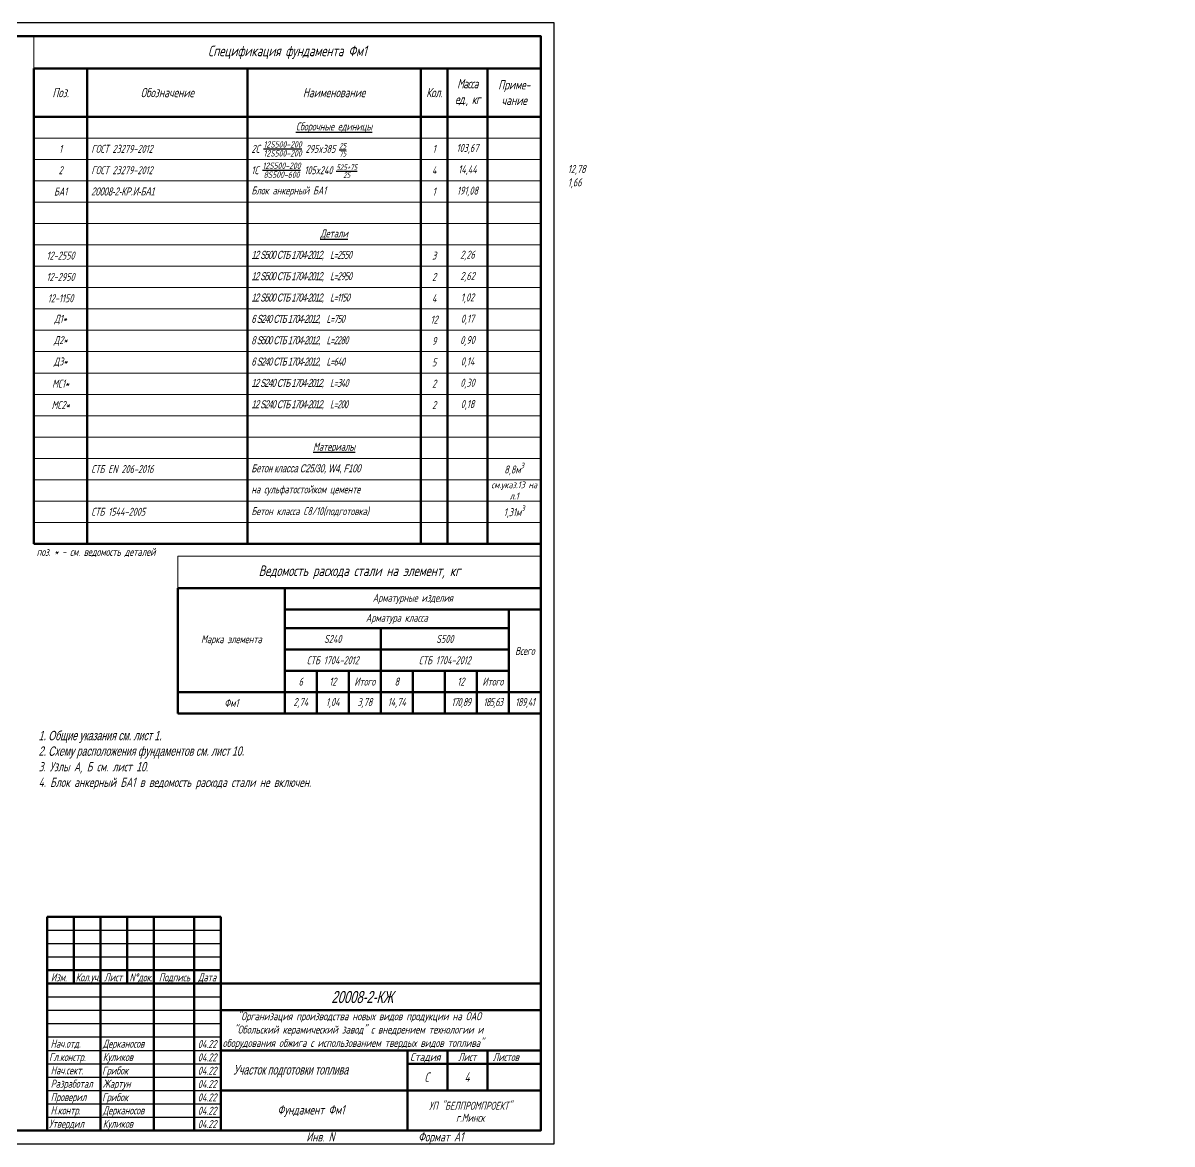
# Model space of a CAD drawing. Header units: millimetres. Extents: x 378573 to 379398, y 291798 to 292325.
# Drawn here: x 378967.6 to 379398.2, y 291798 to 292218.1 of the extents above; entities that cross this region are included whole.
import ezdxf
from ezdxf import colors
from ezdxf.entities.mleader import LeaderData, LeaderLine
from ezdxf.enums import TextEntityAlignment as Align
from ezdxf.math import Vec2, Vec3

# ---------------------------------------------------------------- set-up
doc = ezdxf.new("R2010")
doc.units = ezdxf.units.MM
doc.layers.add('1. ОФОРМЛЕНИЕ', color=7, linetype='Continuous')
doc.layers.add('Элементы плана', color=7, linetype='Continuous')
for name, color, linetype, lineweight in [('Обозначения', 102, 'Continuous', 25), ('Основная', 134, 'Continuous', 60), ('размер', 202, 'Continuous', 25), ('ТЕКСТ', 250, 'Continuous', 25)]:
    doc.layers.add(name, color=color, linetype=linetype, lineweight=lineweight)
doc.styles.add('!Standart', font='simplex.shx', dxfattribs={"width": 0.7, "oblique": 15, "height": 3})
doc.styles.add('!Жартун', font='simplex.shx', dxfattribs={"width": 0.7, "oblique": 15, "height": 3})
doc.styles.add('!Жартун100', font='simplex.shx', dxfattribs={"width": 0.7, "oblique": 15, "height": 3})
doc.styles.add('3.0', font='simplex.shx', dxfattribs={"width": 0.7, "oblique": 15, "height": 3})
doc.styles.add('Build', font='simplex.shx', dxfattribs={"width": 0.7, "oblique": 15})
doc.styles.get("Standard").update_dxf_attribs({"font": 'simplex.shx', "width": 0.7, "oblique": 15, "height": 3})

# ---------------------------------------------------------------- blocks, each defined once
blk = doc.blocks.new('_ArchTick')
at = {"color": 0, "linetype": 'ByBlock', "const_width": 0.15}
blk.add_lwpolyline([(-0.5, -0.5), (0.5, 0.5)], dxfattribs=at)
blk = doc.blocks.new('*U102')
at = {"layer": 'Обозначения'}
blk.add_lwpolyline([(0, 0), (594, 0), (594, 420), (0, 420)], close=True, dxfattribs=at)
at = {"layer": 'Обозначения', "lineweight": 60}
blk.add_lwpolyline([(20, 5), (589, 5), (589, 415), (20, 415)], close=True, dxfattribs=at)
blk = doc.blocks.new('*T229')
at = {"layer": 'Defpoints', "color": 8, "linetype": 'ByBlock', "lineweight": 0, "transparency": 16777216}
for p, q in [((0, 0), (190, 0)), ((0, 0), (0, -12)), ((190, 0), (190, -12))]:
    blk.add_line(p, q, dxfattribs=at)
at = {"layer": 'Обозначения', "color": 0, "linetype": 'Continuous', "lineweight": 60, "transparency": 16777216}
for p, q in [((0, -12), (190, -12)), ((0, -12), (0, -190.17)), ((20, -12), (20, -190.17)), ((80, -12), (80, -190.17)), ((145, -12), (145, -190.17)), ((155, -12), (155, -190.17)), ((170, -12), (170, -190.17)), ((190, -12), (190, -190.17)), ((0, -30.17), (190, -30.17)), ((0, -190.17), (190, -190.17))]:
    blk.add_line(p, q, dxfattribs=at)
at = {"layer": 'Обозначения', "color": 0, "linetype": 'Continuous', "lineweight": 15, "transparency": 16777216}
for p, q in [((0, -38.17), (190, -38.17)), ((0, -46.17), (190, -46.17)), ((0, -54.17), (190, -54.17)), ((0, -62.17), (190, -62.17)), ((0, -70.17), (190, -70.17)), ((0, -78.17), (190, -78.17)), ((0, -86.17), (190, -86.17)), ((0, -94.17), (190, -94.17)), ((0, -102.17), (190, -102.17)), ((0, -110.17), (190, -110.17)), ((0, -118.17), (190, -118.17)), ((0, -126.17), (190, -126.17)), ((0, -134.17), (190, -134.17)), ((0, -142.17), (190, -142.17)), ((0, -150.17), (190, -150.17)), ((0, -158.17), (190, -158.17)), ((0, -166.17), (190, -166.17)), ((0, -174.17), (190, -174.17)), ((0, -182.17), (190, -182.17))]:
    blk.add_line(p, q, dxfattribs=at)
at = {"layer": 'Обозначения', "color": 0, "transparency": 16777216}
for s, insert, char_height, width, attachment_point in [('Спецификация фундамента Фм1', (95, -6), 4, 187, 5), ('{\\T0.9;Масса ед., кг}', (162.5, -21.08), 3.5, 12, 5), ('Приме- чание', (180, -21.08), 3.5, 17, 5), ('Поз.', (10, -21.08), 3.5, 17, 5), ('Обозначение', (50, -21.08), 3.5, 57, 5), ('Наименование', (112.5, -21.08), 3.5, 62, 5), ('{\\T0.95;Кол.}', (150, -21.08), 3.5, 7, 5), ('{\\LСборочные единицы}', (112.5, -34.17), 3, 62, 5), ('1', (10, -42.17), 3, 17, 5), ('{\\C250;\\c2105123;ГОСТ 23279-2012}', (21.5, -42.17), 3, 57, 4), ('\\A1;2C {\\H0.8x;\\S12S500-200/12S500-200;} 295x385 {\\H0.7x;\\S25/75;}', (81.5, -42.17), 3, 62, 4), ('1', (150, -42.17), 3, 7, 5), ('103,67', (162.5, -42.17), 3, 12, 5), ('\\A1;1C {\\H0.8x;\\S12S500-200/8S500-600;} 105x240 {\\H0.7x;\\S525+75/25;}', (81.5, -50.17), 3, 62, 4), ('2', (10, -50.17), 3, 17, 5), ('{\\C250;\\c2105123;ГОСТ 23279-2012}', (21.5, -50.17), 3, 57, 4), ('4', (150, -50.17), 3, 7, 5), ('14,44', (162.5, -50.17), 3, 12, 5), ('БА1', (10, -58.17), 3, 17, 5), ('{\\fMS Sans Serif|b0|i0|c204|p0;\\C256;20008-2-КР.И-БА1}', (21.5, -58.17), 3, 57, 4), ('Блок анкерный БА1', (81.5, -58.17), 3, 62, 4), ('1', (150, -58.17), 3, 7, 5), ('{\\C256;191,08}', (162.5, -58.17), 3, 12, 5), ('{\\LДетали}', (112.5, -74.17), 3, 62, 5), ('12-2550', (10, -82.17), 3, 17, 5), ('{\\fMS Sans Serif|b0|i0|c204|p0;\\T0.85;\\C256;\\c0;12 S500 СТБ 1704-2012,\\A1;\\Fsimplex|c204;\\C256;  L=2550}', (81.5, -82.17), 3, 62, 4), ('3', (150, -82.17), 3, 7, 5), ('2,26', (162.5, -82.17), 3, 12, 5), ('12-2950', (10, -90.17), 3, 17, 5), ('{\\fMS Sans Serif|b0|i0|c204|p0;\\T0.85;\\C256;\\c0;12 S500 СТБ 1704-2012,\\A1;\\Fsimplex|c204;\\C256;  L=2950}', (81.5, -90.17), 3, 62, 4), ('2', (150, -90.17), 3, 7, 5), ('2,62', (162.5, -90.17), 3, 12, 5), ('12-1150', (10, -98.17), 3, 17, 5), ('{\\fMS Sans Serif|b0|i0|c204|p0;\\T0.85;\\C256;\\c0;12 S500 СТБ 1704-2012,\\A1;\\Fsimplex|c204;\\C256;  L=1150}', (81.5, -98.17), 3, 62, 4), ('4', (150, -98.17), 3, 7, 5), ('1,02', (162.5, -98.17), 3, 12, 5), ('Д1*', (10, -106.17), 3, 17, 5), ('{\\fMS Sans Serif|b0|i0|c204|p0;\\T0.85;\\C256;\\c0;6 S240 СТБ 1704-2012,\\A1;\\Fsimplex|c204;\\C256;  L=750}', (81.5, -106.17), 3, 62, 4), ('12', (150, -106.17), 3, 7, 5), ('0,17', (162.5, -106.17), 3, 12, 5), ('Д2*', (10, -114.17), 3, 17, 5), ('{\\fMS Sans Serif|b0|i0|c204|p0;\\T0.85;\\C256;\\c0;8 S500 СТБ 1704-2012,\\A1;\\Fsimplex|c204;\\C256;  L=2280}', (81.5, -114.17), 3, 62, 4), ('9', (150, -114.17), 3, 7, 5), ('0,90', (162.5, -114.17), 3, 12, 5), ('Д3*', (10, -122.17), 3, 17, 5), ('{\\fMS Sans Serif|b0|i0|c204|p0;\\T0.85;\\C256;\\c0;6 S240 СТБ 1704-2012,\\A1;\\Fsimplex|c204;\\C256;  L=640}', (81.5, -122.17), 3, 62, 4), ('0,14', (162.5, -122.17), 3, 12, 5), ('5', (150, -122.17), 3, 7, 5), ('МС1*', (10, -130.17), 3, 17, 5), ('{\\fMS Sans Serif|b0|i0|c204|p0;\\T0.85;\\C256;\\c0;12 S240 СТБ 1704-2012,\\A1;\\Fsimplex|c204;\\C256;  L=340}', (81.5, -130.17), 3, 62, 4), ('2', (150, -130.17), 3, 7, 5), ('0,30', (162.5, -130.17), 3, 12, 5), ('МС2*', (10, -138.17), 3, 17, 5), ('{\\fMS Sans Serif|b0|i0|c204|p0;\\T0.85;\\C256;\\c0;12 S240 СТБ 1704-2012,\\A1;\\Fsimplex|c204;\\C256;  L=200}', (81.5, -138.17), 3, 62, 4), ('2', (150, -138.17), 3, 7, 5), ('0,18', (162.5, -138.17), 3, 12, 5), ('{\\LМатериалы}', (112.5, -154.17), 3, 62, 5), ('СТБ EN 206-2016', (21.5, -162.17), 3, 57, 4), ('\\A1;{\\fMS Sans Serif|b0|i0|c204|p0;\\C256;\\c0;Бетон класса С\\fMS Sans Serif|b0|i0|c0|p0;25\\fMS Sans Serif|b0|i0|c204|p0;/\\fMS Sans Serif|b0|i0|c0|p0;30, W4\\fMS Sans Serif|b0|i0|c204|p0;, \\fMS Sans Serif|b0|i0|c0|p0;F100}', (81.5, -162.17), 3, 62, 4), ('\\A1;8,8м{\\H0.7x;\\S3^ ;}', (180, -162.17), 3, 17, 5), ('см.указ.13 на л.1', (180, -170.17), 2.5, 17, 5), ('\\A1;{\\C256;на сульфатостойком цементе}', (81.5, -170.17), 3, 62, 4), ('\\A1;{\\C256;Бетон класса С8/10(подготовка)}', (81.5, -178.17), 3, 62, 4), ('\\A1;1,31м{\\H0.7x;\\S3^ ;}', (180, -178.17), 3, 17, 5), ('СТБ 1544-2005', (21.5, -178.17), 3, 57, 4)]:
    blk.add_mtext(s, dxfattribs=dict(at, insert=insert, char_height=char_height, width=width, attachment_point=attachment_point))
blk = doc.blocks.new('*T230')
at = {"layer": 'Defpoints', "color": 8, "linetype": 'ByBlock', "lineweight": 0, "transparency": 16777216}
for p, q in [((0, 0), (136, 0)), ((0, 0), (0, -12)), ((136, 0), (136, -12))]:
    blk.add_line(p, q, dxfattribs=at)
at = {"layer": 'Обозначения', "color": 0, "linetype": 'Continuous', "lineweight": 60, "transparency": 16777216}
for p, q in [((0, -12), (136, -12)), ((0, -12), (0, -59)), ((40, -12), (40, -59)), ((136, -12), (136, -59)), ((40, -20), (136, -20)), ((124, -20), (124, -59)), ((40, -27), (124, -27)), ((76, -27), (76, -59)), ((40, -35), (124, -35)), ((40, -43), (124, -43)), ((52, -43), (52, -59)), ((64, -43), (64, -59)), ((88, -43), (88, -59)), ((100, -43), (100, -59)), ((112, -43), (112, -59)), ((0, -51), (136, -51)), ((0, -59), (136, -59))]:
    blk.add_line(p, q, dxfattribs=at)
at = {"layer": 'Обозначения', "color": 0, "transparency": 16777216, "attachment_point": 5}
for s, insert, char_height, width in [('Ведомость расхода стали на элемент, кг', (68, -6), 4, 133), ('Арматурные изделия', (88, -16), 3, 93), ('Арматура класса', (82, -23.5), 3, 81), ('Марка элемента', (20, -31.5), 3, 37), ('S240', (58, -31), 3, 33), ('S500', (100, -31), 3, 45), ('Всего', (130, -35.5), 3, 9), ('СТБ 1704-2012', (58, -39), 3, 33), ('СТБ 1704-2012', (100, -39), 3, 45), ('6', (46, -47), 3, 11), ('12', (58, -47), 3, 11), ('Итого', (70, -47), 3, 11), ('8', (82, -47), 3, 11), ('12', (106, -47), 3, 11), ('Итого', (118, -47), 3, 11), ('Фм1', (20, -55), 3, 37), ('2,74', (46, -55), 3, 9), ('1,04', (58, -55), 3, 9), ('3,78', (70, -55), 3, 9), ('14,74', (82, -55), 3, 9), ('{\\T0.85;170,89', (106, -55), 3, 9), ('{\\T0.85;185,63}', (118, -55), 3, 9), ('{\\T0.9;189,41}', (130, -55), 3, 9)]:
    blk.add_mtext(s, dxfattribs=dict(at, insert=insert, char_height=char_height, width=width))

msp = doc.modelspace()

# ---------------------------------------------------------------- linework, layer by layer
at = {"color": 0, "lineweight": 60}
for p, q in [((378976.668, 291803.121), (378976.668, 291883.121)), ((378986.668, 291858.121), (378986.668, 291883.121)), ((378996.668, 291803.121), (378996.668, 291883.121)), ((379006.668, 291858.121), (379006.668, 291883.121)), ((379016.668, 291803.121), (379016.668, 291883.121)), ((379031.668, 291803.121), (379031.668, 291883.121)), ((379041.668, 291803.121), (379041.668, 291883.121)), ((378976.668, 291863.121), (379041.668, 291863.121)), ((378976.668, 291858.121), (379161.668, 291858.121)), ((378976.668, 291858.121), (379041.668, 291858.121)), ((379161.668, 291803.121), (379161.668, 291858.121)), ((379041.668, 291848.121), (379161.668, 291848.121)), ((379041.668, 291833.121), (379161.668, 291833.121)), ((379111.668, 291833.121), (379111.668, 291803.121)), ((379126.668, 291818.121), (379126.668, 291833.121)), ((379141.668, 291818.121), (379141.668, 291833.121)), ((379111.668, 291828.121), (379161.668, 291828.121)), ((379041.668, 291818.121), (379161.668, 291818.121)), ((378976.668, 291803.121), (379161.668, 291803.121))]:
    msp.add_line(p, q, dxfattribs=at)
msp.add_lwpolyline([(378976.668, 291883.121), (379041.668, 291883.121)], dxfattribs=at)
at = {"color": 0, "linetype": 'Continuous'}
for points in [[(378976.668, 291878.121), (379041.668, 291878.121)], [(378976.668, 291873.121), (379041.668, 291873.121)], [(378976.668, 291868.121), (379041.668, 291868.121)], [(378976.668, 291853.121), (379041.668, 291853.121)], [(378976.668, 291848.121), (379041.668, 291848.121)], [(378976.668, 291843.121), (379041.668, 291843.121)], [(378976.668, 291838.121), (379041.668, 291838.121)], [(378976.668, 291833.121), (379041.668, 291833.121)], [(378976.668, 291828.121), (379041.668, 291828.121)], [(378976.668, 291823.121), (379041.668, 291823.121)], [(378976.668, 291818.121), (379041.668, 291818.121)], [(378976.668, 291813.121), (379041.668, 291813.121)], [(378976.668, 291808.121), (379041.668, 291808.121)]]:
    msp.add_lwpolyline(points, dxfattribs=at)
at = {"layer": 'размер', "ltscale": 100}
for p, q in [((378976.668, 291883.121), (378976.668, 291803.121)), ((379041.668, 291858.121), (379041.668, 291883.121)), ((379161.668, 291858.121), (379041.668, 291858.121))]:
    msp.add_line(p, q, dxfattribs=at)
msp.add_lwpolyline([(378976.668, 291803.121), (378976.668, 291883.121), (379041.668, 291883.121), (379041.668, 291858.121), (379161.668, 291858.121)], dxfattribs=at)

# ---------------------------------------------------------------- block references
for name, p in [('*T229', (378971.668, 292213.121)), ('*T230', (379025.668, 292018.3))]:
    msp.add_blockref(name, p)
at = {"layer": 'Основная'}
msp.add_blockref('*U102', (378572.668, 291798.121), dxfattribs=at)

# ---------------------------------------------------------------- texts
at = {"color": 0, "linetype": 'Continuous', "style": '3.0', "oblique": 15}
for s, width, p in [('Изм.   ', 0.6, (378978.051, 291858.99)), ('Кол.уч.', 0.6, (378987.321, 291858.99)), ('Лист', 0.6, (378998.007, 291858.99)), ('N%%dдок.', 0.6, (379007.466, 291858.964)), ('Подпись', 0.6, (379018.502, 291858.99)), ('Дата', 0.6, (379033.186, 291858.99)), ('Нач.отд.', 0.6, (378977.924, 291834.121)), ('Дерканосов', 0.6, (378997.514, 291834.121)), ('04.22', 0.6, (379033.099, 291833.985)), ('Гл.констр.', 0.6, (378977.34, 291829.121)), ('Куликов', 0.6, (378997.514, 291829.121)), ('04.22', 0.6, (379033.099, 291828.985)), ('Лист  ', 0.6, (379130.675, 291829.121)), ('Листов ', 0.6, (379143.668, 291829.121)), ('Нач.сект.', 0.6, (378977.971, 291824.121)), ('Грибок', 0.6, (378997.228, 291824.048)), ('04.22', 0.6, (379033.099, 291823.985)), ('Разработал', 0.6, (378977.971, 291819.121)), ('Жартун', 0.6, (378997.514, 291819.121)), ('04.22', 0.6, (379033.099, 291818.985)), ('Проверил', 0.6, (378977.971, 291814.121)), ('Грибок', 0.6, (378997.228, 291814.048)), ('04.22', 0.6, (379033.099, 291813.985)), ('УП "БЕЛПРОМПРОЕКТ"', 0.7, (379119.691, 291810.854)), ('Н.контр.', 0.6, (378977.924, 291809.121)), ('Дерканосов', 0.6, (378997.514, 291809.121)), ('04.22', 0.6, (379033.099, 291808.985)), ('Утвердил', 0.6, (378977.34, 291804.121)), ('Куликов', 0.6, (378997.514, 291804.121)), ('04.22', 0.6, (379033.099, 291803.985)), ('г.Минск', 0.7, (379129.891, 291806.354))]:
    msp.add_text(s, height=3, dxfattribs=dict(at, width=width)).set_placement(p)
at = {"color": 0, "linetype": 'Continuous', "style": '3.0', "oblique": 15, "width": 0.64539}
msp.add_text('Стадия ', height=3, dxfattribs=at).set_placement((379112.668, 291829.121), (379125.668, 291829.121), align=Align.FIT)
at = {"insert": (378973.436, 291952.833), "char_height": 3.5, "width": 185.46031, "attachment_point": 1, "style": 'Build'}
msp.add_mtext('\\A1;{\\Fsimpex|c204;1. Общие указания см. лист 1.\\P2. Схему расположения фундаментов см. лист 10.\\A0;\\Fsimplex|c204;\\P3. Узлы А, Б см. лист \\A1;\\Fsimpex|c204;10\\A0;\\Fsimplex|c204;.\\P4. Блок анкерный БА1 в ведомость расхода стали не включен. \\P}\\P{\\C7; }', dxfattribs=at)
at = {"lineweight": 25, "attachment_point": 1, "style": '!Жартун'}
for s, insert, char_height in [('{\\fMS Sans Serif|b0|i0|c204|p0;20008-2-КЖ}', (379083.169, 291855.353), 4.5), ('{\\fMS Sans Serif|b0|i0|c204|p0;Участок подготовки топлива}', (379046.401, 291827.567), 3.5), ('Фундамент Фм1', (379062.947, 291812.575), 3.5)]:
    msp.add_mtext_dynamic_manual_height_columns(s, width=70, gutter_width=15, heights=[0], dxfattribs=dict(at, insert=insert, char_height=char_height))
at = {"layer": '1. ОФОРМЛЕНИЕ', "lineweight": 25, "insert": (379041.801, 291847.4), "char_height": 3, "attachment_point": 1, "style": '!Жартун'}
msp.add_mtext_dynamic_manual_height_columns('\\pi6.20372;{\\W0.75;"Организация производства новых видов продукции на ОАО \\P\\pi4.90271;"Обольский керамический завод" с внедрением технологии и \\P\\pi0.60152;оборудования обжига с использованием твердых видов топлива"}', width=120.18546, gutter_width=4.375, heights=[0], dxfattribs=at)
at = {"layer": 'Обозначения', "insert": (378972.705, 292021.409), "char_height": 3, "attachment_point": 1, "style": '!Жартун'}
msp.add_mtext_dynamic_manual_height_columns('поз. * - см. ведомость деталей', width=67.12691, gutter_width=15, heights=[0], dxfattribs=at)
at = {"layer": 'Основная', "color": 224, "lineweight": 15, "insert": (379171.781, 292164.899), "char_height": 3, "attachment_point": 1, "style": '!Жартун100'}
msp.add_mtext_dynamic_manual_height_columns('12,78\\P1,66', width=5.31781, gutter_width=15, heights=[0], dxfattribs=at)
at = {"layer": 'ТЕКСТ', "linetype": 'Continuous', "style": '3.0', "oblique": 15, "width": 0.7}
for s, p in [('Инв. N', (379073.742, 291798.966)), ('Формат А1', (379115.685, 291798.966))]:
    msp.add_text(s, height=3.5, dxfattribs=at).set_placement(p)
at = {"layer": 'Элементы плана', "style": '!Standart', "oblique": 15, "width": 0.7}
for s, p in [('С', (379118.063, 291821.34)), ('4', (379133.063, 291821.34))]:
    msp.add_text(s, height=3.5, dxfattribs=at).set_placement(p)

# ---------------------------------------------------------------- leaders
at = {"layer": 'Обозначения'}
ml = msp.add_multileader_mtext('Standard', dxfattribs=at)
ml.set_content('12-2950/200\\P2шт', color=256, style='!Жартун')
ml.set_leader_properties()
ml.set_arrow_properties(name='ARCHTICK')
ml.build(insert=Vec2(0, 0))
ml.multileader.update_dxf_attribs({"text_left_attachment_type": 6, "text_right_attachment_type": 6, "dogleg_length": 2, "arrow_head_size": 2.5, "scale": 25})
ctx = ml.context
ctx.base_point, ctx.scale, ctx.char_height, ctx.arrow_head_size, ctx.plane_origin = Vec3(378780.737, 292017.313), 25, 3, 2.5, Vec3(378742.01, 292013.672)
ctx.left_attachment, ctx.right_attachment = 6, 6
notes = []
notes.append((ctx, [(0, (1, 1, 0), (378778.737, 292017.313), (1, 0), 2, [(1, [(378743.21, 292017.313), (378752.81, 292017.313)], 0, [])])]))
ctx.mtext.insert, ctx.mtext.width, ctx.mtext.flow_direction = Vec3(378782.737, 292020.913), 24.61857, 5
ml = msp.add_multileader_mtext('Standard', dxfattribs=at)
ml.set_content('12-2550/200\\P3шт', color=256, style='!Жартун')
ml.set_leader_properties()
ml.set_arrow_properties(name='ARCHTICK')
ml.build(insert=Vec2(0, 0))
ml.multileader.update_dxf_attribs({"text_left_attachment_type": 6, "text_right_attachment_type": 6, "dogleg_length": 2, "arrow_head_size": 2.5, "scale": 25})
ctx = ml.context
ctx.base_point, ctx.scale, ctx.char_height, ctx.arrow_head_size, ctx.plane_origin = Vec3(378780.737, 291947.47), 25, 3, 2.5, Vec3(378742.01, 291943.829)
ctx.left_attachment, ctx.right_attachment = 6, 6
notes.append((ctx, [(0, (1, 1, 0), (378778.737, 291947.47), (1, 0), 2, [(1, [(378743.21, 291947.47), (378752.81, 291947.47)], 0, [])])]))
ctx.mtext.insert, ctx.mtext.width, ctx.mtext.flow_direction = Vec3(378782.737, 291951.07), 24.61857, 5
for ctx, leaders in notes:
    for number, flags, end, landing, length, lines in leaders:
        leader = LeaderData()
        leader.index, (leader.has_last_leader_line, leader.has_dogleg_vector, leader.attachment_direction) = number, flags
        leader.last_leader_point, leader.dogleg_vector, leader.dogleg_length = Vec3(end), Vec3(landing), length
        for number, points, colour, breaks in lines:
            line = LeaderLine()
            line.index, line.vertices, line.color, line.breaks = number, Vec3.list(points), colors.encode_raw_color(colour), breaks
            leader.lines.append(line)
        ctx.leaders.append(leader)

doc.saveas('drawing.dxf')
